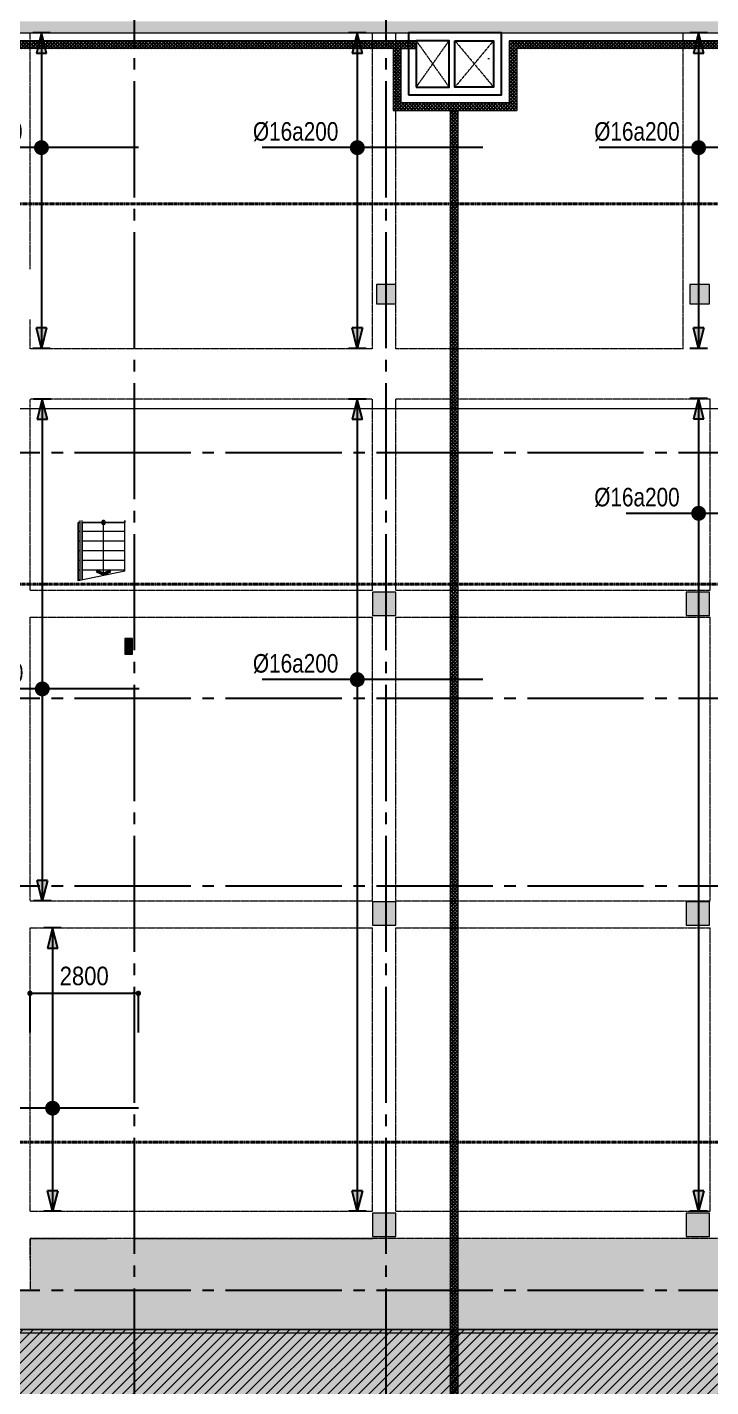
# Model space of a CAD drawing. Header units: millimetres. Extents: x -3819597 to -2591384, y 582389 to 820195.
# Drawn here: x -3696618 to -3678958, y 738096 to 773231 of the extents above; entities that cross this region are included whole.
import ezdxf
from ezdxf.enums import TextEntityAlignment as Align
from ezdxf.xclip import XClip

# ---------------------------------------------------------------- set-up
doc = ezdxf.new("R2010")
doc.units = ezdxf.units.MM
doc.header["$MEASUREMENT"] = 0
doc.header["$XCLIPFRAME"] = 0
for name, pattern in [('CENTER', [2, 1.25, -0.25, 0.25, -0.25]), ('CHG_XX_Damsan_Ham 2$0$CHG_XX_Damsan_Ham 2$0$HIDDEN', [0.375, 0.25, -0.125]), ('CHG_XX_Damsan_Ham 2$0$MB Ham 2$0$Hidden21', [3, 2, -1]), ('CHG_XX_Luoi truc$0$MB_Luoi truc$0$Center101', [13, 10, -1, 1, -1]), ('HIDDEN', [0.375, 0.25, -0.125])]:
    doc.linetypes.add(name, pattern=pattern)
doc.layers.get('0').update_dxf_attribs({"lineweight": 9})
doc.layers.get('Defpoints').update_dxf_attribs({"color": 10, "lineweight": 0})
for name, color, linetype in [('02HN. TEXT B', 1, 'Continuous'), ('08HN. SSS X', 6, 'Continuous'), ('12HN. GRID', 1, 'CENTER'), ("CHG_XX_Damsan_Ham 2$0$CHG_XX_Damsan_Ham 2$0$'S_General_Hatch_8", 8, 'Continuous'), ('CHG_XX_Damsan_Ham 2$0$CHG_XX_Damsan_Ham 2$0$MEP-00-GENERAL-35', 2, 'Continuous'), ('CHG_XX_Damsan_Ham 2$0$MB Ham 2$0$Staircase', 30, 'Continuous'), ('CHG_XX_Damsan_Ham 2$0$MB Ham 2$0$Staircase Hidden', 34, 'CHG_XX_Damsan_Ham 2$0$MB Ham 2$0$Hidden21'), ('CHG_XX_Luoi truc$0$Grid', 34, 'Continuous'), ('CHG_XX_Luoi truc$0$Grid Line', 8, 'CHG_XX_Luoi truc$0$MB_Luoi truc$0$Center101'), ('dim', 51, 'Continuous')]:
    doc.layers.add(name, color=color, linetype=linetype)
for name, color, linetype, lineweight, plot in [('CHG_XX_Cot_Ham 2$0$NS-Column-H2', 90, 'Continuous', 13, False), ('CHG_XX_Cot_Ham 2$0$NS-Column-H2 @ 1', 90, 'Continuous', 13, False), ('CHG_XX_Cot_Ham 2$0$NS-Column-H2 @ 150', 90, 'Continuous', 13, False)]:
    doc.layers.add(name, color=color, linetype=linetype, lineweight=lineweight, plot=plot)
for name, color, linetype, lineweight in [('CHG_XX_Cot_Ham 2$0$NS-Pier-H2', 150, 'Continuous', 13), ("CHG_XX_Damsan_Ham 2$0$CHG_XX_Damsan_Ham 2$0$'S_General_Hidden_1 Thin", 1, 'CHG_XX_Damsan_Ham 2$0$CHG_XX_Damsan_Ham 2$0$HIDDEN', 18), ('CHG_XX_Damsan_Ham 2$0$CHG_XX_Damsan_Ham 2$0$CHG_XX_Damsan_Ham 2$0$Start net bao', 3, 'Continuous', 18), ('CHG_XX_Damsan_Ham 2$0$CHG_XX_Damsan_Ham 2$0$DBAO', 3, 'Continuous', 13), ('CHG_XX_Damsan_Ham 2$0$CHG_XX_Damsan_Ham 2$0$DMo', 9, 'CHG_XX_Damsan_Ham 2$0$CHG_XX_Damsan_Ham 2$0$HIDDEN', 9), ('CHG_XX_Damsan_Ham 2$0$CHG_XX_Damsan_Ham 2$0$DTE-MEP-H-SLAB TEXT', 3, 'Continuous', 0), ('CHG_XX_Damsan_Ham 2$0$CHG_XX_Damsan_Ham 2$0$HATCH', 154, 'Continuous', 9), ('CHG_XX_Damsan_Ham 2$0$CHG_XX_Damsan_Ham 2$0$mach ngung thi cong', 6, 'Continuous', 13), ('CHG_XX_Damsan_Ham 2$0$CHG_XX_Damsan_Ham 2$0$Start hatch', 8, 'Continuous', 25), ('CHG_XX_Damsan_Ham 2$0$CHG_XX_Damsan_Ham 2$0$Start net bao', 3, 'Continuous', 18), ('CHG_XX_Damsan_Ham 2$0$HATCH', 57, 'Continuous', 9), ('CHG_XX_Damsan_Ham 2$0$mach ngung thi cong', 6, 'Continuous', 13), ('CHG_XX_Damsan_Ham 2$0$tam cap ram', 8, 'Continuous', 5), ('thep chay suot', 5, 'HIDDEN', 40)]:
    doc.layers.add(name, color=color, linetype=linetype, lineweight=lineweight)
doc.styles.add('[HN042014]STYLE', font='arial.ttf', dxfattribs={"width": 0.8})
doc.styles.add('CHG_XX_Luoi truc$0$MB_Luoi truc$0$Grid A-F$0$VNI-HelveCB', font='VHELVCB_0.TTF')
doc.styles.add('MB_Luoi truc$0$Arial_C', font='arial.ttf', dxfattribs={"width": 0.85})
doc.dimstyles.new('200', dxfattribs={"dimscale": 200, "dimtxt": 2.4, "dimasz": 0.7, "dimexe": 0.0003, "dimexo": 0, "dimgap": 1, "dimtad": 1, "dimdec": 0, "dimzin": 12, "dimdsep": 46, "dimtxsty": 'MB_Luoi truc$0$Arial_C', "dimblk": 'MB_Luoi truc$0$_Dot', "dimcen": 0.5, "dimclrd": 256, "dimclre": 8, "dimclrt": 1, "dimadec": 0, "dimazin": 0, "dimtfac": 1, "dimtdec": 0, "dimtix": 1, "dimtmove": 2, "dimatfit": 3, "dimldrblk": 'MB_Luoi truc$0$HTT Arrow 30', "dimfxl": 1, "dimtolj": 1, "dimtzin": 0, "dimlwe": -1, "dimarcsym": 0})

# ---------------------------------------------------------------- blocks, each defined once
blk = doc.blocks.new('*U556')
at = {"layer": '12HN. GRID', "linetype": 'Continuous'}
h = blk.add_hatch(color=256, dxfattribs=at)
h.dxf.hatch_style = 1
h.paths.add_polyline_path([(-44, 812), (44, 812), (0, 988)])
h = blk.add_hatch(color=256, dxfattribs=at)
h.dxf.hatch_style = 1
h.paths.add_polyline_path([(0, -1729), (44, -1553), (-44, -1553)])
at = {"layer": '08HN. SSS X', "linetype": 'ByBlock', "ltscale": 10}
for p, q in [((-1081, 0), (818, 0)), ((-1081, 0), (-1081, 0)), ((818, 0), (818, 0))]:
    blk.add_line(p, q, dxfattribs=at)
at = {"layer": '12HN. GRID', "linetype": 'Continuous'}
for p, q in [((-75, 988), (75, 988)), ((-44, 812), (0, 988)), ((0, 988), (0, -1729)), ((0, 988), (44, 812)), ((-44, 812), (44, 812)), ((-44, -1553), (44, -1553)), ((-44, -1553), (0, -1729)), ((0, -1729), (44, -1553)), ((-75, -1729), (75, -1729))]:
    blk.add_line(p, q, dxfattribs=at)
at = {"layer": '12HN. GRID', "linetype": 'Continuous', "const_width": 64, "flags": 128}
blk.add_lwpolyline([(-32, 0, 1), (32, 0, 1)], format="xyb", close=True, dxfattribs=at)
at = {"layer": '02HN. TEXT B', "linetype": 'ByBlock', "style": '[HN042014]STYLE', "width": 0.8, "flags": 8}
blk.add_attdef('0', text='', height=160, dxfattribs=at).set_placement((1102, 160), align=Align.MIDDLE_CENTER)
blk.add_attdef('1', text='', height=160, dxfattribs=at).set_placement((164, 140), align=Align.MIDDLE_LEFT)
at = {"layer": 'Defpoints', "color": 9, "linetype": 'ByBlock', "style": '[HN042014]STYLE', "width": 0.8, "flags": 9}
for tag, p in [('2', (2683, 9127)), ('3', (2683, 8723)), ('4', (2683, 8318)), ('5', (2683, 7927))]:
    blk.add_attdef(tag, text='', height=250, dxfattribs=at).set_placement(p, align=Align.MIDDLE_CENTER)
blk = doc.blocks.new('*U555')
at = {"layer": '12HN. GRID', "linetype": 'Continuous'}
h = blk.add_hatch(color=256, dxfattribs=at)
h.dxf.hatch_style = 1
h.paths.add_polyline_path([(-44, 812), (44, 812), (0, 988)])
h = blk.add_hatch(color=256, dxfattribs=at)
h.dxf.hatch_style = 1
h.paths.add_polyline_path([(0, -1729), (44, -1553), (-44, -1553)])
at = {"layer": '08HN. SSS X', "linetype": 'ByBlock', "ltscale": 10}
for p, q in [((-835, 0), (832, 0)), ((-835, 0), (-835, 0)), ((832, 0), (832, 0))]:
    blk.add_line(p, q, dxfattribs=at)
at = {"layer": '12HN. GRID', "linetype": 'Continuous'}
for p, q in [((-75, 988), (75, 988)), ((-44, 812), (0, 988)), ((0, 988), (0, -1729)), ((0, 988), (44, 812)), ((-44, 812), (44, 812)), ((-44, -1553), (44, -1553)), ((-44, -1553), (0, -1729)), ((0, -1729), (44, -1553)), ((-75, -1729), (75, -1729))]:
    blk.add_line(p, q, dxfattribs=at)
at = {"layer": '12HN. GRID', "linetype": 'Continuous', "const_width": 64, "flags": 128}
blk.add_lwpolyline([(-32, 0, 1), (32, 0, 1)], format="xyb", close=True, dxfattribs=at)
at = {"layer": '02HN. TEXT B', "linetype": 'ByBlock', "style": '[HN042014]STYLE', "width": 0.8, "flags": 8}
blk.add_attdef('0', text='', height=160, dxfattribs=at).set_placement((1102, 160), align=Align.MIDDLE_CENTER)
blk.add_attdef('1', text='', height=160, dxfattribs=at).set_placement((164, 140), align=Align.MIDDLE_LEFT)
at = {"layer": 'Defpoints', "color": 9, "linetype": 'ByBlock', "style": '[HN042014]STYLE', "width": 0.8, "flags": 9}
for tag, p in [('2', (3130, 9127)), ('3', (3130, 8723)), ('4', (3130, 8318)), ('5', (3130, 7927))]:
    blk.add_attdef(tag, text='', height=250, dxfattribs=at).set_placement(p, align=Align.MIDDLE_CENTER)
blk = doc.blocks.new('*U557')
at = {"layer": '12HN. GRID', "linetype": 'Continuous'}
h = blk.add_hatch(color=256, dxfattribs=at)
h.dxf.hatch_style = 1
h.paths.add_polyline_path([(-44, 812), (44, 812), (0, 988)])
h = blk.add_hatch(color=256, dxfattribs=at)
h.dxf.hatch_style = 1
h.paths.add_polyline_path([(0, -1729), (44, -1553), (-44, -1553)])
at = {"layer": '08HN. SSS X', "linetype": 'ByBlock', "ltscale": 10}
for p, q in [((-942, 0), (856, 0)), ((-942, 0), (-942, 0)), ((856, 0), (856, 0))]:
    blk.add_line(p, q, dxfattribs=at)
at = {"layer": '12HN. GRID', "linetype": 'Continuous'}
for p, q in [((-75, 988), (75, 988)), ((-44, 812), (0, 988)), ((0, 988), (0, -1729)), ((0, 988), (44, 812)), ((-44, 812), (44, 812)), ((-44, -1553), (44, -1553)), ((-44, -1553), (0, -1729)), ((0, -1729), (44, -1553)), ((-75, -1729), (75, -1729))]:
    blk.add_line(p, q, dxfattribs=at)
at = {"layer": '12HN. GRID', "linetype": 'Continuous', "const_width": 64, "flags": 128}
blk.add_lwpolyline([(-32, 0, 1), (32, 0, 1)], format="xyb", close=True, dxfattribs=at)
at = {"layer": '02HN. TEXT B', "linetype": 'ByBlock', "style": '[HN042014]STYLE', "width": 0.8, "flags": 8}
blk.add_attdef('0', text='', height=160, dxfattribs=at).set_placement((1102, 160), align=Align.MIDDLE_CENTER)
blk.add_attdef('1', text='', height=160, dxfattribs=at).set_placement((164, 140), align=Align.MIDDLE_LEFT)
at = {"layer": 'Defpoints', "color": 9, "linetype": 'ByBlock', "style": '[HN042014]STYLE', "width": 0.8, "flags": 9}
for tag, p in [('2', (2489, 9127)), ('3', (2489, 8723)), ('4', (2489, 8318)), ('5', (2489, 7927))]:
    blk.add_attdef(tag, text='', height=250, dxfattribs=at).set_placement(p, align=Align.MIDDLE_CENTER)
blk = doc.blocks.new('*U703')
at = {"layer": 'thep chay suot', "linetype": 'HIDDEN', "ltscale": 10}
blk.add_line((-27727, 0), (10959, 0), dxfattribs=at)
at = {"layer": '02HN. TEXT B', "linetype": 'ByBlock', "style": '[HN042014]STYLE', "width": 0.8, "flags": 8}
blk.add_attdef('0', text='', height=160, dxfattribs=at).set_placement((-351, 260), align=Align.MIDDLE_CENTER)
blk.add_attdef('1', text='', height=160, dxfattribs=at).set_placement((152, 180), align=Align.MIDDLE_LEFT)
at = {"layer": 'Defpoints', "color": 9, "linetype": 'ByBlock', "style": '[HN042014]STYLE', "width": 0.8, "flags": 9}
for tag, p in [('2', (-12351, -1000)), ('3', (-12351, -1405)), ('4', (-12351, -1810)), ('5', (-12351, -2200))]:
    blk.add_attdef(tag, text='', height=250, dxfattribs=at).set_placement(p, align=Align.MIDDLE_CENTER)
blk = doc.blocks.new('*U704')
at = {"layer": 'thep chay suot', "linetype": 'HIDDEN', "ltscale": 10}
blk.add_line((-15836, 0), (23091, 0), dxfattribs=at)
at = {"layer": '02HN. TEXT B', "linetype": 'ByBlock', "style": '[HN042014]STYLE', "width": 0.8, "flags": 8}
blk.add_attdef('0', text='', height=160, dxfattribs=at).set_placement((-351, 260), align=Align.MIDDLE_CENTER)
blk.add_attdef('1', text='', height=160, dxfattribs=at).set_placement((152, -144), align=Align.MIDDLE_LEFT)
at = {"layer": 'Defpoints', "color": 9, "linetype": 'ByBlock', "style": '[HN042014]STYLE', "width": 0.8, "flags": 9}
for tag, p in [('2', (-480, -186)), ('3', (-480, -590)), ('4', (-480, -995)), ('5', (-480, -1386))]:
    blk.add_attdef(tag, text='', height=250, dxfattribs=at).set_placement(p, align=Align.MIDDLE_CENTER)
blk = doc.blocks.new('*U566')
at = {"layer": '12HN. GRID', "linetype": 'Continuous'}
h = blk.add_hatch(color=256, dxfattribs=at)
h.dxf.hatch_style = 1
h.paths.add_polyline_path([(-44, 812), (44, 812), (0, 988)])
h = blk.add_hatch(color=256, dxfattribs=at)
h.dxf.hatch_style = 1
h.paths.add_polyline_path([(0, -6012), (44, -5836), (-44, -5836)])
at = {"layer": '08HN. SSS X', "linetype": 'ByBlock', "ltscale": 10}
for p, q in [((-942, 0), (624, 0)), ((-942, 0), (-942, 0)), ((624, 0), (624, 0))]:
    blk.add_line(p, q, dxfattribs=at)
at = {"layer": '12HN. GRID', "linetype": 'Continuous'}
for p, q in [((-75, 988), (75, 988)), ((-44, 812), (0, 988)), ((0, 988), (0, -6012)), ((0, 988), (44, 812)), ((-44, 812), (44, 812)), ((-44, -5836), (44, -5836)), ((-44, -5836), (0, -6012)), ((0, -6012), (44, -5836)), ((-75, -6012), (75, -6012))]:
    blk.add_line(p, q, dxfattribs=at)
at = {"layer": '12HN. GRID', "linetype": 'Continuous', "const_width": 64, "flags": 128}
blk.add_lwpolyline([(-32, 0, 1), (32, 0, 1)], format="xyb", close=True, dxfattribs=at)
at = {"layer": '02HN. TEXT B', "linetype": 'ByBlock', "style": '[HN042014]STYLE', "width": 0.8, "flags": 8}
blk.add_attdef('0', text='', height=160, dxfattribs=at).set_placement((1102, 160), align=Align.MIDDLE_CENTER)
blk.add_attdef('1', text='', height=160, dxfattribs=at).set_placement((164, 140), align=Align.MIDDLE_LEFT)
at = {"layer": 'Defpoints', "color": 9, "linetype": 'ByBlock', "style": '[HN042014]STYLE', "width": 0.8, "flags": 9}
for tag, p in [('2', (2489, 9127)), ('3', (2489, 8723)), ('4', (2489, 8318)), ('5', (2489, 7927))]:
    blk.add_attdef(tag, text='', height=250, dxfattribs=at).set_placement(p, align=Align.MIDDLE_CENTER)
blk = doc.blocks.new('*U707')
at = {"layer": 'thep chay suot', "linetype": 'HIDDEN', "ltscale": 10}
blk.add_line((-6365, 0), (11547, 0), dxfattribs=at)
at = {"layer": '02HN. TEXT B', "linetype": 'ByBlock', "style": '[HN042014]STYLE', "width": 0.8, "flags": 8}
blk.add_attdef('0', text='', height=160, dxfattribs=at).set_placement((-351, 260), align=Align.MIDDLE_CENTER)
blk.add_attdef('1', text='', height=160, dxfattribs=at).set_placement((152, -144), align=Align.MIDDLE_LEFT)
at = {"layer": 'Defpoints', "color": 9, "linetype": 'ByBlock', "style": '[HN042014]STYLE', "width": 0.8, "flags": 9}
for tag, p in [('2', (-1967, 553)), ('3', (-1967, 148)), ('4', (-1967, -256)), ('5', (-1967, -647))]:
    blk.add_attdef(tag, text='', height=250, dxfattribs=at).set_placement(p, align=Align.MIDDLE_CENTER)
blk = doc.blocks.new('MB_Luoi truc$0$_Dot')
at = {"color": 0, "linetype": 'ByBlock', "lineweight": -2}
blk.add_line((-0.5, 0), (-1, 0), dxfattribs=at)
at = {"color": 0, "linetype": 'ByBlock', "const_width": 0.5}
blk.add_lwpolyline([(-0.25, 0, 1), (0.25, 0, 1)], format="xyb", close=True, dxfattribs=at)
blk = doc.blocks.new('*D670')
at = {"layer": 'Defpoints', "color": 0, "ltscale": 1500, "transparency": 16777216}
for p in [(-3693746, 748265), (-3696545, 747248), (-3693746, 747248)]:
    blk.add_point(p, dxfattribs=at)
at = {"layer": 'dim', "color": 8, "ltscale": 1500, "transparency": 16777216}
for p, q in [((-3696545, 747248), (-3696545, 748265)), ((-3693746, 747248), (-3693746, 748265))]:
    blk.add_line(p, q, dxfattribs=at)
at = {"layer": 'dim', "lineweight": -2, "ltscale": 1500, "transparency": 16777216}
blk.add_line((-3696405, 748265), (-3693886, 748265), dxfattribs=at)
at = {"layer": 'dim', "lineweight": -2, "ltscale": 1500, "transparency": 16777216, "xscale": 140, "yscale": 140, "zscale": 140, "rotation": 180}
blk.add_blockref('MB_Luoi truc$0$_Dot', (-3696545, 748265), dxfattribs=at)
at = {"layer": 'dim', "lineweight": -2, "ltscale": 1500, "transparency": 16777216, "xscale": 140, "yscale": 140, "zscale": 140}
blk.add_blockref('MB_Luoi truc$0$_Dot', (-3693746, 748265), dxfattribs=at)
at = {"layer": 'dim', "color": 1, "ltscale": 1500, "transparency": 16777216, "insert": (-3695145, 748710), "char_height": 480, "attachment_point": 5, "style": 'MB_Luoi truc$0$Arial_C'}
blk.add_mtext('\\A1;2800', dxfattribs=at)
blk = doc.blocks.new('MB_Luoi truc$0$HTT Arrow 30')
blk.add_hatch(color=256).paths.add_polyline_path([(-2.5, 0.375), (-2.5, -0.375), (0, 0)])
at = {"color": 0, "linetype": 'ByBlock', "lineweight": -2}
for p, q in [((0, 0), (-2.5, 0.375)), ((-2.5, -0.375), (-2.5, 0.375)), ((0, 0), (-2.5, -0.375))]:
    blk.add_line(p, q, dxfattribs=at)
blk = doc.blocks.new('*U671')
at = {"layer": '12HN. GRID', "linetype": 'Continuous'}
h = blk.add_hatch(color=256, dxfattribs=at)
h.dxf.hatch_style = 1
h.paths.add_polyline_path([(-44, 1377), (44, 1377), (0, 1553)])
h = blk.add_hatch(color=256, dxfattribs=at)
h.dxf.hatch_style = 1
h.paths.add_polyline_path([(0, -888), (44, -712), (-44, -712)])
at = {"layer": '08HN. SSS X', "linetype": 'ByBlock', "ltscale": 10}
for p, q in [((-739, 0), (1028, 0)), ((-739, 0), (-739, 0)), ((1028, 0), (1028, 0))]:
    blk.add_line(p, q, dxfattribs=at)
at = {"layer": '12HN. GRID', "linetype": 'Continuous'}
for p, q in [((-75, 1553), (75, 1553)), ((-44, 1377), (0, 1553)), ((0, 1553), (0, -888)), ((0, 1553), (44, 1377)), ((-44, 1377), (44, 1377)), ((-44, -712), (44, -712)), ((-44, -712), (0, -888)), ((0, -888), (44, -712)), ((-75, -888), (75, -888))]:
    blk.add_line(p, q, dxfattribs=at)
at = {"layer": '12HN. GRID', "linetype": 'Continuous', "const_width": 64, "flags": 128}
blk.add_lwpolyline([(-32, 0, 1), (32, 0, 1)], format="xyb", close=True, dxfattribs=at)
at = {"layer": '02HN. TEXT B', "linetype": 'ByBlock', "style": '[HN042014]STYLE', "width": 0.8, "flags": 8}
blk.add_attdef('0', text='', height=160, dxfattribs=at).set_placement((1102, 160), align=Align.MIDDLE_CENTER)
blk.add_attdef('1', text='', height=160, dxfattribs=at).set_placement((386, 140), align=Align.MIDDLE_LEFT)
at = {"layer": 'Defpoints', "color": 9, "linetype": 'ByBlock', "style": '[HN042014]STYLE', "width": 0.8, "flags": 9}
for tag, p in [('2', (3351, 9127)), ('3', (3351, 8723)), ('4', (3351, 8318)), ('5', (3351, 7927))]:
    blk.add_attdef(tag, text='', height=250, dxfattribs=at).set_placement(p, align=Align.MIDDLE_CENTER)
blk = doc.blocks.new('*U672')
at = {"layer": '12HN. GRID', "linetype": 'Continuous'}
h = blk.add_hatch(color=256, dxfattribs=at)
h.dxf.hatch_style = 1
h.paths.add_polyline_path([(-44, 2320), (44, 2320), (0, 2496)])
h = blk.add_hatch(color=256, dxfattribs=at)
h.dxf.hatch_style = 1
h.paths.add_polyline_path([(0, -1825), (44, -1649), (-44, -1649)])
at = {"layer": '08HN. SSS X', "linetype": 'ByBlock', "ltscale": 10}
for p, q in [((-835, 0), (832, 0)), ((-835, 0), (-835, 0)), ((832, 0), (832, 0))]:
    blk.add_line(p, q, dxfattribs=at)
at = {"layer": '12HN. GRID', "linetype": 'Continuous'}
for p, q in [((-75, 2496), (75, 2496)), ((-44, 2320), (0, 2496)), ((0, 2496), (0, -1825)), ((0, 2496), (44, 2320)), ((-44, 2320), (44, 2320)), ((-44, -1649), (44, -1649)), ((-44, -1649), (0, -1825)), ((0, -1825), (44, -1649)), ((-75, -1825), (75, -1825))]:
    blk.add_line(p, q, dxfattribs=at)
at = {"layer": '12HN. GRID', "linetype": 'Continuous', "const_width": 64, "flags": 128}
blk.add_lwpolyline([(-32, 0, 1), (32, 0, 1)], format="xyb", close=True, dxfattribs=at)
at = {"layer": '02HN. TEXT B', "linetype": 'ByBlock', "style": '[HN042014]STYLE', "width": 0.8, "flags": 8}
blk.add_attdef('0', text='', height=160, dxfattribs=at).set_placement((1102, 160), align=Align.MIDDLE_CENTER)
blk.add_attdef('1', text='', height=160, dxfattribs=at).set_placement((164, 140), align=Align.MIDDLE_LEFT)
at = {"layer": 'Defpoints', "color": 9, "linetype": 'ByBlock', "style": '[HN042014]STYLE', "width": 0.8, "flags": 9}
for tag, p in [('2', (3130, 8820)), ('3', (3130, 8415)), ('4', (3130, 8010)), ('5', (3130, 7620))]:
    blk.add_attdef(tag, text='', height=250, dxfattribs=at).set_placement(p, align=Align.MIDDLE_CENTER)
blk = doc.blocks.new('*U1036')
at = {"layer": 'CHG_XX_Cot_Ham 2$0$NS-Column-H2 @ 1'}
h = blk.add_hatch(color=256, dxfattribs=at)
h.dxf.hatch_style = 1
h.paths.add_polyline_path([(-300, -300), (-300, 300), (300, 300), (300, -300)])
at = {"layer": 'CHG_XX_Cot_Ham 2$0$NS-Column-H2 @ 150'}
h = blk.add_hatch(color=256, dxfattribs=at)
h.dxf.hatch_style = 1
h.paths.add_polyline_path([(-300, -300), (-300, 300), (300, 300), (300, -300)])
blk = doc.blocks.new('CHG_XX_Cot_Ham 2$0$HoBoi_C600x600')
at = {"layer": 'CHG_XX_Cot_Ham 2$0$NS-Column-H2'}
blk.add_lwpolyline([(300, -300), (300, 300), (-300, 300), (-300, -300)], close=True, dxfattribs=at)
blk.add_blockref('*U1036', (0, 0), dxfattribs=at)
blk = doc.blocks.new('*U1037')
at = {"layer": 'CHG_XX_Cot_Ham 2$0$NS-Column-H2 @ 1'}
h = blk.add_hatch(color=256, dxfattribs=at)
h.dxf.hatch_style = 1
h.paths.add_polyline_path([(-250, -250), (-250, 250), (250, 250), (250, -250)])
at = {"layer": 'CHG_XX_Cot_Ham 2$0$NS-Column-H2 @ 150'}
h = blk.add_hatch(color=256, dxfattribs=at)
h.dxf.hatch_style = 1
h.paths.add_polyline_path([(-250, -250), (-250, 250), (250, 250), (250, -250)])
blk = doc.blocks.new('CHG_XX_Cot_Ham 2$0$500x500')
at = {"layer": 'CHG_XX_Cot_Ham 2$0$NS-Column-H2'}
blk.add_lwpolyline([(250, -250), (250, 250), (-250, 250), (-250, -250)], close=True, dxfattribs=at)
blk.add_blockref('*U1037', (0, 0), dxfattribs=at)
blk = doc.blocks.new('*U1034')
at = {"layer": 'CHG_XX_Luoi truc$0$Grid Line'}
blk.add_line((0, 0), (0, 608), dxfattribs=at)
at = {"layer": 'CHG_XX_Luoi truc$0$Grid', "lineweight": -2, "style": 'CHG_XX_Luoi truc$0$MB_Luoi truc$0$Grid A-F$0$VNI-HelveCB'}
for tag, p in [('GRIDSUB', (0, 617)), ('GRID', (0, -9))]:
    blk.add_attdef(tag, text='', height=5, dxfattribs=at).set_placement(p, align=Align.MIDDLE)
blk = doc.blocks.new('*U1029')
at = {"layer": 'CHG_XX_Luoi truc$0$Grid Line'}
blk.add_line((0, 0), (0, 608), dxfattribs=at)
at = {"layer": 'CHG_XX_Luoi truc$0$Grid', "lineweight": -2, "style": 'CHG_XX_Luoi truc$0$MB_Luoi truc$0$Grid A-F$0$VNI-HelveCB'}
for tag, p in [('GRIDSUB', (0, 617)), ('GRID', (0, -9))]:
    blk.add_attdef(tag, text='', height=5, dxfattribs=at).set_placement(p, align=Align.MIDDLE)
blk = doc.blocks.new('*U1031')
at = {"layer": 'CHG_XX_Luoi truc$0$Grid Line'}
blk.add_line((0, 0), (0, 438), dxfattribs=at)
at = {"layer": 'CHG_XX_Luoi truc$0$Grid', "lineweight": -2, "style": 'CHG_XX_Luoi truc$0$MB_Luoi truc$0$Grid A-F$0$VNI-HelveCB'}
for tag, p in [('GRIDSUB', (0, 447)), ('GRID', (0, -9))]:
    blk.add_attdef(tag, text='', height=5, dxfattribs=at).set_placement(p, align=Align.MIDDLE)
blk = doc.blocks.new('CHG_XX_Luoi truc')
at = {"layer": 'CHG_XX_Luoi truc$0$Grid', "xscale": 300, "yscale": 300, "zscale": 300}
for name, p in [('*U1029', (54650, -12747)), ('*U1034', (61150, -12747))]:
    blk.add_blockref(name, p, dxfattribs=at)
at = {"layer": 'CHG_XX_Luoi truc$0$Grid', "xscale": 300.0000000000013, "yscale": 300.0000000000013, "zscale": 300.0000000000013, "rotation": 90}
for p in [(110703, 152250), (110703, 145900), (110703, 141050), (110703, 130600)]:
    blk.add_blockref('*U1031', p, dxfattribs=at)
blk = doc.blocks.new('CHG_XX_Cot_Ham 2')
at = {"layer": 'CHG_XX_Cot_Ham 2$0$NS-Column-H2'}
h = blk.add_hatch(color=256, dxfattribs=at)
h.dxf.hatch_style = 1
h.paths.add_polyline_path([(54400, 147050), (54600, 147050), (54600, 147450), (54400, 147450)])
at = {"layer": 'CHG_XX_Cot_Ham 2$0$NS-Pier-H2'}
h = blk.add_hatch(color=256, dxfattribs=at)
h.dxf.hatch_style = 1
h.paths.add_polyline_path([(99639.2, 163400), (-10900, 163400), (-10900, 85450), (-300, 85450), (-300, 84050), (32350, 84050), (32350, -9000), (103575.5, -9000), (106050, -6022), (106050, 158254.3)])
h.paths.add_polyline_path([(99533.7, 163100), (105750, 158110.4), (105750, 90450), (105650, 90450), (105750, 90450), (105750, 13850), (105750, 13722.3), (105750, -5913.6), (103434.7, -8700), (93599.8, -8700), (93299.8, -8700), (32650, -8700), (32650, 84350), (0, 84350), (0, 85750), (-10600, 85750), (-10600, 163100), (93600, 163100)], flags=16)
at = {"layer": 'CHG_XX_Cot_Ham 2$0$NS-Column-H2'}
blk.add_lwpolyline([(54400, 147050), (54600, 147050), (54600, 147450), (54400, 147450)], close=True, dxfattribs=at)
at = {"layer": 'CHG_XX_Cot_Ham 2$0$NS-Pier-H2'}
blk.add_line((-10600, 163100), (99533.7, 163100), dxfattribs=at)
at = {"layer": 'CHG_XX_Cot_Ham 2$0$NS-Column-H2'}
for name, p in [('CHG_XX_Cot_Ham 2$0$500x500', (61150, 156350)), ('CHG_XX_Cot_Ham 2$0$500x500', (69250, 156350)), ('CHG_XX_Cot_Ham 2$0$HoBoi_C600x600', (61100, 148350)), ('CHG_XX_Cot_Ham 2$0$HoBoi_C600x600', (69200, 148350)), ('CHG_XX_Cot_Ham 2$0$HoBoi_C600x600', (61100, 140344.1)), ('CHG_XX_Cot_Ham 2$0$HoBoi_C600x600', (69200, 140344.1)), ('CHG_XX_Cot_Ham 2$0$HoBoi_C600x600', (61100, 132300)), ('CHG_XX_Cot_Ham 2$0$HoBoi_C600x600', (69200, 132300))]:
    blk.add_blockref(name, p, dxfattribs=at)
at = {"layer": 'CHG_XX_Cot_Ham 2$0$NS-Pier-H2'}
blk.add_blockref('CHG_XX_Luoi truc', (0, 0), dxfattribs=at)
blk = doc.blocks.new('CHG_XX_Damsan_Ham 2$0$CHG_XX_Damsan_Ham 2$0$sdfsgdh')
at = {"layer": 'CHG_XX_Damsan_Ham 2$0$CHG_XX_Damsan_Ham 2$0$Start hatch', "ltscale": 0.5}
h = blk.add_hatch(dxfattribs=at)
h.set_pattern_fill('ANSI37', color=256, scale=500)
h.set_pattern_definition([(45, (273994.73, -7150), (-44.194174, 44.194174), []), (135, (273994.73, -7150), (-44.194174, -44.194174), [])])
h.paths.add_polyline_path([(102202, 2000), (75028, 2000), (75028, 400), (72228, 400), (72228, 1800), (72628, 1800), (72628, 2000), (45037, 2000), (45037, 400), (42237, 400), (42237, 1800), (42637, 1800), (42637, 2000), (42037, 2000), (42037, 1800), (42037, 200), (45237, 200), (45237, 1800), (72028, 1800), (72028, 200), (75228, 200), (75228, 1800), (102002, 1800), (102202, 1800)])
h = blk.add_hatch(dxfattribs=at)
h.set_pattern_fill('ANSI37', color=256, scale=500)
h.set_pattern_definition([(45, (170555.19, -8650), (-44.194174, 44.194174), []), (135, (170555.19, -8650), (-44.194174, -44.194174), [])])
h.paths.add_polyline_path([(73704, 200), (73504, 200), (73504, -38921), (73704, -38921)])
at = {"layer": 'CHG_XX_Damsan_Ham 2$0$CHG_XX_Damsan_Ham 2$0$DTE-MEP-H-SLAB TEXT', "color": 2, "ltscale": 0.5}
for p, q in [((72628, 2000), (45037, 2000)), ((72028, 1800), (45237, 1800)), ((72028, 1800), (72028, 200)), ((72228, 1800), (72628, 1800)), ((72228, 1800), (72228, 400)), ((72628, 1800), (72628, 2000)), ((72228, 400), (75028, 400)), ((72028, 200), (75228, 200)), ((73504, 200), (73504, -76505)), ((73704, 200), (73704, -76505))]:
    blk.add_line(p, q, dxfattribs=at)
at = {"layer": 'CHG_XX_Damsan_Ham 2$0$CHG_XX_Damsan_Ham 2$0$DTE-MEP-H-SLAB TEXT', "color": 2, "ltscale": 0.5, "flags": 128}
for points in [[(102202, -403), (102202, 2000), (75028, 2000), (75028, 400)], [(102002, -603), (102002, 1800), (75228, 1800), (75228, 200)]]:
    blk.add_lwpolyline(points, dxfattribs=at)
at = {"layer": 'CHG_XX_Damsan_Ham 2$0$CHG_XX_Damsan_Ham 2$0$MEP-00-GENERAL-35'}
blk.add_line((74501, 1521), (74502, 1546), dxfattribs=at)
for points in [[(72428, 600), (74828, 600), (74828, 2200), (72428, 2200)], [(72628, 800), (73478, 800), (73478, 2000), (72628, 2000)], [(73628, 2000), (74628, 2000), (74628, 800), (73628, 800)]]:
    blk.add_lwpolyline(points, close=True, dxfattribs=at)
blk = doc.blocks.new('CHG_XX_Damsan_Ham 2$0$MB Ham 2$0$Arrow 60')
at = {"linetype": 'ByBlock', "lineweight": -2}
h = blk.add_hatch(color=0, dxfattribs=at)
h.paths.add_polyline_path([(1.88, 0.94), (1.65, 1.38), (0, 0.56), (-1.65, 1.38), (-1.88, 0.94), (0, 0)], flags=17)
h.paths.add_polyline_path([(1.65, 1.38), (1.88, 0.94), (0, 0), (-1.88, 0.94), (-1.65, 1.38), (0, 0.56)])
blk.add_hatch(color=0, dxfattribs=at).paths.add_polyline_path([(1.65, 1.38), (1.88, 0.94), (0, 0), (-1.88, 0.94), (-1.65, 1.38), (0, 0.56)])
at = {"color": 0, "linetype": 'ByBlock', "lineweight": -2}
blk.add_lwpolyline([(1.65, 1.38), (1.88, 0.94), (0, 0), (-1.88, 0.94), (-1.65, 1.38), (0, 0.56)], close=True, dxfattribs=at)
blk = doc.blocks.new('CHG_XX_Damsan_Ham 2$0$MB Ham 2$0$Dot')
at = {"linetype": 'ByBlock', "lineweight": -2}
h = blk.add_hatch(color=0, dxfattribs=at)
edge = h.paths.add_edge_path()
edge.add_arc((0, 0), 0.5, 0, 360)
at = {"color": 0, "linetype": 'ByBlock', "lineweight": -2}
blk.add_line((0, -1), (0, 1), dxfattribs=at)
blk.add_circle((0, 0), 0.5, dxfattribs=at)
blk = doc.blocks.new('*U966')
at = {"layer": 'CHG_XX_Damsan_Ham 2$0$tam cap ram'}
h = blk.add_hatch(dxfattribs=at)
h.set_pattern_fill('_USER', color=256, scale=250, angle=90, pattern_type=0)
h.set_pattern_definition([(90, (2200, 2550), (-250, 2e-14), [])])
h.paths.add_polyline_path([(1200, 2550), (3200, 2550), (3200, 1450), (1200, 1450)])
h.paths.add_polyline_path([(1200, 1400), (3200, 1400), (3200, 1350), (1200, 1350)])
h.paths.add_polyline_path([(1200, 1200), (3200, 1200), (3200, 1150), (1200, 1150)])
h.paths.add_polyline_path([(1200, 1100), (3200, 1100), (3200, 0), (1200, 0)])
at = {"layer": 'CHG_XX_Damsan_Ham 2$0$MB Ham 2$0$Staircase'}
for p, q in [((1200, 0), (1200, 1100)), ((3200, 0), (3200, 1100)), ((0, 0), (4400, 0))]:
    blk.add_line(p, q, dxfattribs=at)
at = {"layer": 'CHG_XX_Damsan_Ham 2$0$MB Ham 2$0$Staircase Hidden'}
for p, q in [((4400, 2550), (4400, 0)), ((4400, 1200), (4400, 1350))]:
    blk.add_line(p, q, dxfattribs=at)
at = {"layer": 'CHG_XX_Damsan_Ham 2$0$tam cap ram'}
for p, q in [((0, 0), (0, 2550)), ((0, 2550), (4400, 2550)), ((1200, 1450), (1200, 2550)), ((1598, 1350), (1848, 2550)), ((1700, 1350), (1950, 2550)), ((3200, 1450), (3200, 2550)), ((600, 550), (600, 2000)), ((600, 2000), (3800, 2000)), ((3800, 550), (3800, 2000)), ((1100, 1100), (1100, 1450)), ((1100, 1450), (3300, 1450)), ((3300, 1100), (3300, 1450)), ((1100, 1100), (3300, 1100)), ((1150, 1150), (1150, 1400)), ((1150, 1400), (3250, 1400)), ((1150, 1150), (3250, 1150)), ((1200, 1150), (1200, 1400)), ((1200, 1400), (1200, 1350)), ((1200, 1350), (3200, 1350)), ((1200, 1200), (3200, 1200)), ((1200, 1200), (1200, 1150)), ((3200, 1150), (3200, 1400)), ((3250, 1150), (3250, 1400)), ((600, 550), (3800, 550))]:
    blk.add_line(p, q, dxfattribs=at)
for points in [[(1200, 2550), (3200, 2550), (3200, 1450), (1200, 1450)], [(1200, 1400), (3200, 1400), (3200, 1350), (1200, 1350)], [(1200, 1200), (3200, 1200), (3200, 1150), (1200, 1150)], [(1200, 1100), (3200, 1100), (3200, 0), (1200, 0)]]:
    blk.add_lwpolyline(points, close=True, dxfattribs=at)
for centre, start, end in [((1200, 1350), 90, 180), ((3200, 1350), 0, 90), ((1200, 1200), 180, 270), ((3200, 1200), 270, 0)]:
    blk.add_arc(centre, 1200, start, end, dxfattribs=at)
at = {"layer": 'CHG_XX_Damsan_Ham 2$0$tam cap ram', "yscale": 100, "zscale": 100}
for name, p, xscale, rotation in [('CHG_XX_Damsan_Ham 2$0$MB Ham 2$0$Arrow 60', (1835, 2000), 100, 270), ('CHG_XX_Damsan_Ham 2$0$MB Ham 2$0$Dot', (3200, 2000), 100, 270), ('CHG_XX_Damsan_Ham 2$0$MB Ham 2$0$Arrow 60', (3200, 550), -100, 90)]:
    blk.add_blockref(name, p, dxfattribs=dict(at, xscale=xscale, rotation=rotation))
blk = doc.blocks.new('CHG_XX_Damsan_Ham 2$0$ArchStaireH2')
ref = blk.add_blockref('*U966', (39598, 6200), dxfattribs=dict(xscale=-1, rotation=270))
XClip(ref).set_block_clipping_path([(3250, 1350), (3249.9999999999, 2550), (1945, 2550), (1695, 1350)])
blk = doc.blocks.new('CHG_XX_Damsan_Ham 2', base_point=(3089256, -609981))
at = {"layer": "CHG_XX_Damsan_Ham 2$0$CHG_XX_Damsan_Ham 2$0$'S_General_Hatch_8"}
h = blk.add_hatch(dxfattribs=at)
h.set_pattern_fill('CROSS', color=256, scale=2000)
edge = h.paths.add_edge_path()
edge.add_line((76750, 42625), (76750, 65250))
edge.add_line((76750, 65250), (76750, 65850))
edge.add_line((76750, 65850), (77900, 65850))
edge.add_line((77900, 65850), (77900, 89350))
edge.add_line((77900, 89350), (76850, 89350))
edge.add_line((76850, 89350), (76850, 90650))
edge.add_line((76850, 90650), (76852, 131950))
edge.add_line((76852, 131950), (51950, 131950))
edge.add_line((51950, 131950), (51950, 130600))
edge.add_line((51950, 130600), (22700, 130600))
edge.add_line((22700, 130600), (22700, 84050))
edge.add_line((22700, 84050), (32350, 84050))
edge.add_line((32350, 84050), (32350, 22700))
edge.add_line((32350, 22700), (76500, 22700))
edge.add_line((76500, 22700), (76500, 23518))
edge.add_line((76500, 23518), (76750, 23518))
edge.add_line((76750, 23518), (76750, 42625))
edge.add_line((76750, 42625), (76750, 43198))
at = {"layer": 'CHG_XX_Damsan_Ham 2$0$CHG_XX_Damsan_Ham 2$0$HATCH'}
h = blk.add_hatch(dxfattribs=at)
h.set_pattern_fill('ANSI31', color=256, scale=1500)
h.set_pattern_definition([(45, (-2702289.21, 609981.01), (-132.582521, 132.582521), [])])
h.paths.add_polyline_path([(32350, 25700), (73852, 25700), (73852, 127600), (25700, 127600), (25700, 84350), (23700, 84350), (23700, 129600), (75851, 129600), (75851, 23700), (32350, 23700)])
at = {"layer": "CHG_XX_Damsan_Ham 2$0$CHG_XX_Damsan_Ham 2$0$'S_General_Hidden_1 Thin", "ltscale": 10}
for p, q in [((51950, 157000), (51950, 163100)), ((60800, 154938), (60800, 163100)), ((61400, 156600), (61400, 163100)), ((68825, 154938), (68825, 163100)), ((61400, 154938), (61400, 156100)), ((51950, 154938), (51950, 155700)), ((60800, 154938), (51950, 154938)), ((68825, 154938), (61400, 154938)), ((51950, 152250), (51950, 153638)), ((60800, 153638), (51950, 153638)), ((60800, 148700), (60800, 153638)), ((61400, 148700), (61400, 153638)), ((69525, 153638), (61400, 153638)), ((69525, 148700), (69525, 153638)), ((51950, 148700), (51950, 152250)), ((51950, 148700), (60800, 148700)), ((61400, 148700), (69525, 148700)), ((51950, 148000), (60800, 148000)), ((51950, 140675), (51950, 148000)), ((60800, 140675), (60800, 148000)), ((61400, 148000), (69525, 148000)), ((61400, 140675), (61400, 148000)), ((69525, 140675), (69525, 148000)), ((51950, 140675), (60800, 140675)), ((61400, 140675), (69525, 140675)), ((51950, 132650), (51950, 139975)), ((51950, 139975), (60800, 139975)), ((60800, 132650), (60800, 139975)), ((61400, 132650), (61400, 139975)), ((61400, 139975), (69525, 139975)), ((69525, 132650), (69525, 139975)), ((51950, 132650), (60800, 132650)), ((61400, 132650), (69525, 132650)), ((51950, 131950), (53950, 131950)), ((51950, 131400), (51950, 131950)), ((76750, 131950), (51950, 131950)), ((51950, 131950), (51950, 130600)), ((54650, 131950), (60800, 131950)), ((51950, 130600), (22700, 130600))]:
    blk.add_line(p, q, dxfattribs=at)
at = {"layer": 'CHG_XX_Damsan_Ham 2$0$CHG_XX_Damsan_Ham 2$0$CHG_XX_Damsan_Ham 2$0$Start net bao'}
blk.add_lwpolyline([(-10600, 85750), (-10600, 163100), (99534, 163100), (105750, 158106), (105750, 128050)], dxfattribs=at)
at = {"layer": 'CHG_XX_Damsan_Ham 2$0$CHG_XX_Damsan_Ham 2$0$DMo'}
for p, q in [((61928, 161700), (62778, 162900)), ((61928, 162900), (62778, 161700)), ((62928, 161700), (63928, 162900)), ((62928, 162900), (63928, 161700))]:
    blk.add_line(p, q, dxfattribs=at)
at = {"layer": 'CHG_XX_Damsan_Ham 2$0$CHG_XX_Damsan_Ham 2$0$HATCH'}
blk.add_lwpolyline([(32350, 25700), (73852, 25700), (73852, 127600), (25700, 127600), (25700, 84350), (23700, 84350), (23700, 129600), (75851, 129600), (75851, 23700), (32350, 23700), (32350, 25700)], dxfattribs=at)
at = {"layer": 'CHG_XX_Damsan_Ham 2$0$CHG_XX_Damsan_Ham 2$0$mach ngung thi cong'}
blk.add_lwpolyline([(23700, 90148), (-100, 90150), (-100, 153400), (99650, 153400), (99650, 71950), (75851, 71950), (75851, 88800), (75851, 88800), (75851, 129600), (23700, 129600)], close=True, dxfattribs=at)
at = {"layer": 'CHG_XX_Damsan_Ham 2$0$CHG_XX_Damsan_Ham 2$0$Start net bao'}
blk.add_lwpolyline([(-10600, 85750), (-10600, 163100), (99534, 163100), (105750, 158106), (105750, 128050)], dxfattribs=at)
at = {"layer": 'CHG_XX_Damsan_Ham 2$0$mach ngung thi cong'}
blk.add_lwpolyline([(23900, 90148), (-100, 90150), (-100, 153400), (99650, 153400), (99650, 71950), (75549, 71950), (75549, 88800), (75549, 88800), (75549, 129500), (23900, 129500)], close=True, dxfattribs=at)
at = {"layer": 'CHG_XX_Damsan_Ham 2$0$CHG_XX_Damsan_Ham 2$0$DBAO'}
blk.add_blockref('CHG_XX_Cot_Ham 2', (0, 0), dxfattribs=at)
at = {"layer": 'CHG_XX_Damsan_Ham 2$0$CHG_XX_Damsan_Ham 2$0$DTE-MEP-H-SLAB TEXT'}
blk.add_blockref('CHG_XX_Damsan_Ham 2$0$CHG_XX_Damsan_Ham 2$0$sdfsgdh', (-10700, 160900), dxfattribs=at)
at = {"layer": 'CHG_XX_Damsan_Ham 2$0$HATCH'}
for name, p in [('CHG_XX_Cot_Ham 2', (0, 0)), ('CHG_XX_Damsan_Ham 2$0$ArchStaireH2', (12250, 141050))]:
    blk.add_blockref(name, p, dxfattribs=at)
blk = doc.blocks.new('*U943')
at = {"layer": '12HN. GRID', "linetype": 'Continuous'}
h = blk.add_hatch(color=256, dxfattribs=at)
h.dxf.hatch_style = 1
h.paths.add_polyline_path([(-44, 2240), (44, 2240), (0, 2416)])
h = blk.add_hatch(color=256, dxfattribs=at)
h.dxf.hatch_style = 1
h.paths.add_polyline_path([(0, -4580), (44, -4404), (-44, -4404)])
at = {"layer": '08HN. SSS X', "linetype": 'ByBlock', "ltscale": 10}
for p, q in [((-1081, 0), (818, 0)), ((-1081, 0), (-1081, 0)), ((818, 0), (818, 0))]:
    blk.add_line(p, q, dxfattribs=at)
at = {"layer": '12HN. GRID', "linetype": 'Continuous'}
for p, q in [((-75, 2416), (75, 2416)), ((-44, 2240), (0, 2416)), ((0, 2416), (0, -4580)), ((0, 2416), (44, 2240)), ((-44, 2240), (44, 2240)), ((-44, -4404), (44, -4404)), ((-44, -4404), (0, -4580)), ((0, -4580), (44, -4404)), ((-75, -4580), (75, -4580))]:
    blk.add_line(p, q, dxfattribs=at)
at = {"layer": '12HN. GRID', "linetype": 'Continuous', "const_width": 64, "flags": 128}
blk.add_lwpolyline([(-32, 0, 1), (32, 0, 1)], format="xyb", close=True, dxfattribs=at)
at = {"layer": '02HN. TEXT B', "linetype": 'ByBlock', "style": '[HN042014]STYLE', "width": 0.8, "flags": 8}
blk.add_attdef('0', text='', height=160, dxfattribs=at).set_placement((1102, 160), align=Align.MIDDLE_CENTER)
blk.add_attdef('1', text='', height=160, dxfattribs=at).set_placement((164, 140), align=Align.MIDDLE_LEFT)
at = {"layer": 'Defpoints', "color": 9, "linetype": 'ByBlock', "style": '[HN042014]STYLE', "width": 0.8, "flags": 9}
for tag, p in [('2', (2683, 9127)), ('3', (2683, 8723)), ('4', (2683, 8318)), ('5', (2683, 7927))]:
    blk.add_attdef(tag, text='', height=250, dxfattribs=at).set_placement(p, align=Align.MIDDLE_CENTER)

msp = doc.modelspace()

# ---------------------------------------------------------------- block references
at = {"layer": '08HN. SSS X', "linetype": 'Continuous'}
ref = msp.add_blockref('*U555', (-3696249.2, 770118), dxfattribs=dict(at, xscale=-3, yscale=3, zscale=3))
ref.add_attrib('1', '%%c16a200', dxfattribs={"layer": '02HN. TEXT B', "linetype": 'ByBlock', "height": 480, "style": '[HN042014]STYLE', "width": 0.8}).set_placement((-3698945.8, 770538), align=Align.MIDDLE_LEFT)
ref = msp.add_blockref('*U556', (-3688089.4, 770118), dxfattribs=dict(at, xscale=-3, yscale=3, zscale=3))
ref.add_attrib('1', '%%c16a200', dxfattribs={"layer": '02HN. TEXT B', "linetype": 'ByBlock', "height": 480, "style": '[HN042014]STYLE', "width": 0.8}).set_placement((-3690786, 770538), align=Align.MIDDLE_LEFT)
ref = msp.add_blockref('*U557', (-3679272.2, 770118), dxfattribs=dict(at, xscale=-3, yscale=3, zscale=3))
ref.add_attrib('1', '%%c16a200', dxfattribs={"layer": '02HN. TEXT B', "linetype": 'ByBlock', "height": 480, "style": '[HN042014]STYLE', "width": 0.8}).set_placement((-3681968.7, 770538), align=Align.MIDDLE_LEFT)
ref = msp.add_blockref('*U672', (-3696227.4, 756130.5), dxfattribs=dict(at, xscale=-3, yscale=3, zscale=3))
ref.add_attrib('1', '%%c25a200', dxfattribs={"layer": '02HN. TEXT B', "linetype": 'ByBlock', "height": 480, "style": '[HN042014]STYLE', "width": 0.8}).set_placement((-3698924, 756550.5), align=Align.MIDDLE_LEFT)
ref = msp.add_blockref('*U943', (-3688089.4, 756371.6), dxfattribs=dict(at, xscale=-3, yscale=3, zscale=3))
ref.add_attrib('1', '%%c16a200', dxfattribs={"layer": '02HN. TEXT B', "linetype": 'ByBlock', "height": 480, "style": '[HN042014]STYLE', "width": 0.8}).set_placement((-3690786, 756791.6), align=Align.MIDDLE_LEFT)
ref = msp.add_blockref('*U566', (-3679272.2, 760668), dxfattribs=dict(at, xscale=-3, yscale=3, zscale=3))
ref.add_attrib('1', '%%c16a200', dxfattribs={"layer": '02HN. TEXT B', "linetype": 'ByBlock', "height": 480, "style": '[HN042014]STYLE', "width": 0.8}).set_placement((-3681968.7, 761088), align=Align.MIDDLE_LEFT)
ref = msp.add_blockref('*U671', (-3695961.6, 745295.7), dxfattribs=dict(at, xscale=-3, yscale=3, zscale=3))
ref.add_attrib('1', '%%c28a200', dxfattribs={"layer": '02HN. TEXT B', "linetype": 'ByBlock', "height": 480, "style": '[HN042014]STYLE', "width": 0.8}).set_placement((-3699323.6, 745715.7), align=Align.MIDDLE_LEFT)
at = {"layer": 'dim', "ltscale": 1500}
msp.add_blockref('CHG_XX_Damsan_Ham 2', (-659239.3, 0), dxfattribs=at)
at = {"layer": 'thep chay suot', "xscale": 3, "yscale": 3, "zscale": 3}
for name, p in [('*U703', (-3676148.5, 768667)), ('*U704', (-3711808.2, 758839.4)), ('*U707', (-3707344.6, 744420.3))]:
    msp.add_blockref(name, p, dxfattribs=at)

# ---------------------------------------------------------------- dimensions: what is measured, and where the dimension line sits
at = {"layer": 'dim', "ltscale": 1500}
dim = msp.add_linear_dim(base=(-3693745.5, 748264.5), p1=(-3696545.2, 747247.8), p2=(-3693745.5, 747247.8), dimstyle='200', override={"dimfxl": 8, "dimfxlon": 1, "dimarcsym": 1}, dxfattribs=at)
dim.commit()
dim.dimension.update_dxf_attribs({"geometry": '*D670', "text_midpoint": (-3695145.4, 748709.6)})

doc.saveas('drawing.dxf')
